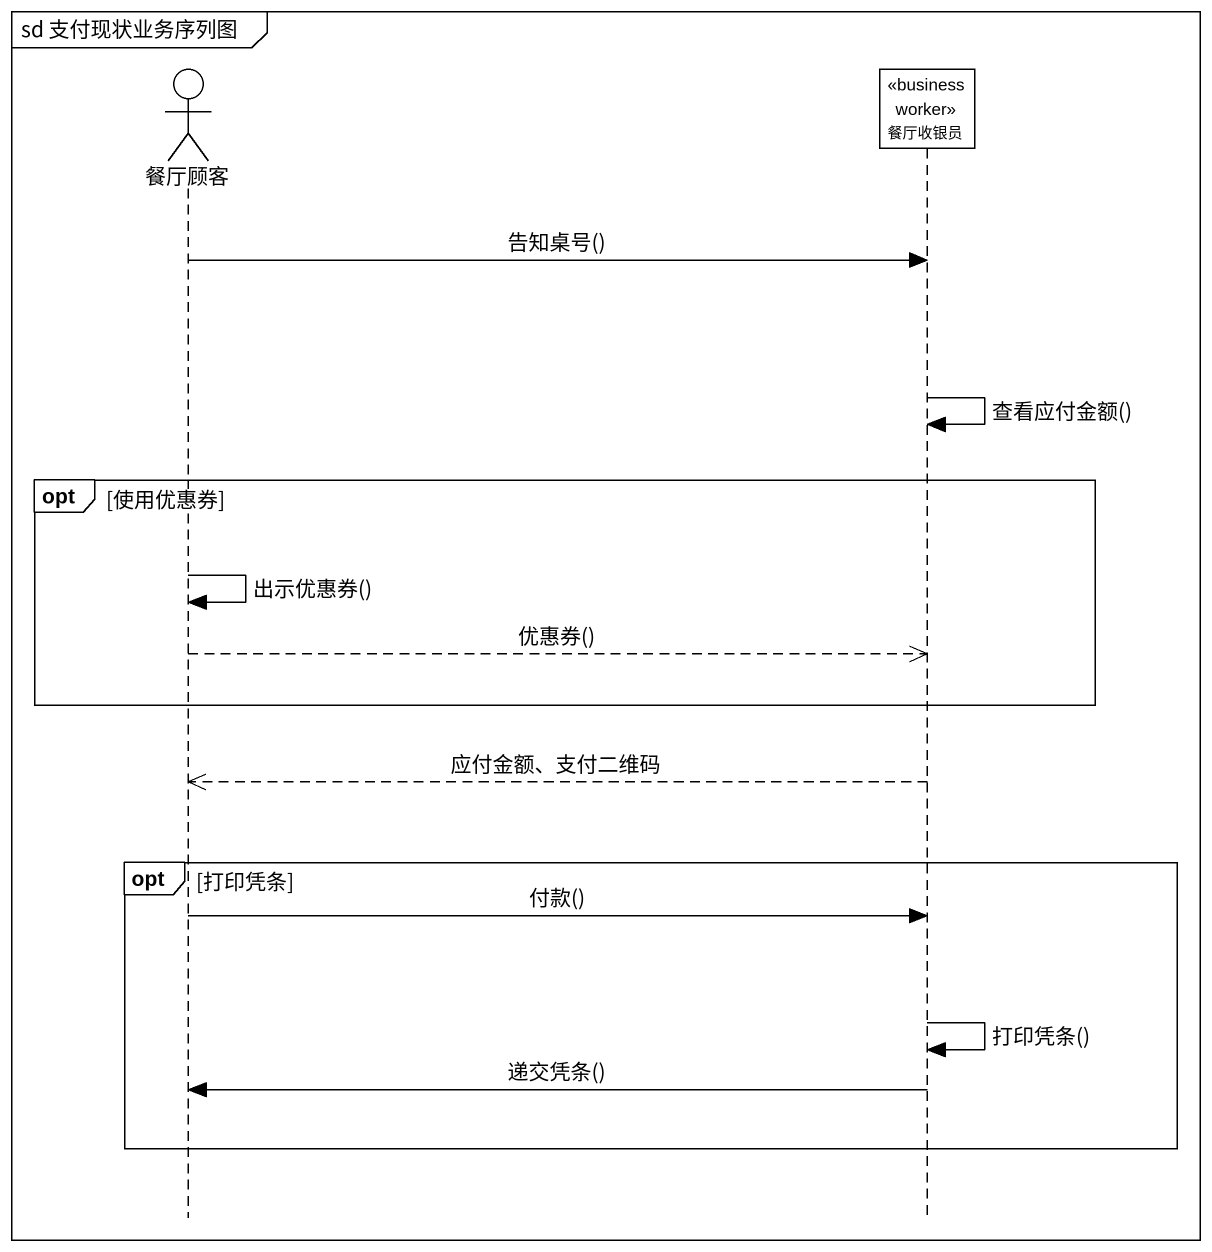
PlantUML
@startuml
mainframe sd 支付现状业务序列图
hide footbox
actor 餐厅顾客
participant 餐厅收银员 <<business worker>> #FFFFFF

餐厅顾客 -> 餐厅收银员 : 告知桌号()
餐厅收银员 -> 餐厅收银员 : 查看应付金额()
opt 使用优惠券
  餐厅顾客 -> 餐厅顾客 : 出示优惠券()
  餐厅顾客 -->> 餐厅收银员 : 优惠券()
end
餐厅收银员 -->> 餐厅顾客 : 应付金额、支付二维码
opt 打印凭条
  餐厅顾客 -> 餐厅收银员 : 付款()
  餐厅收银员 -> 餐厅收银员 : 打印凭条()
  餐厅收银员 -> 餐厅顾客 : 递交凭条()
end
@enduml
